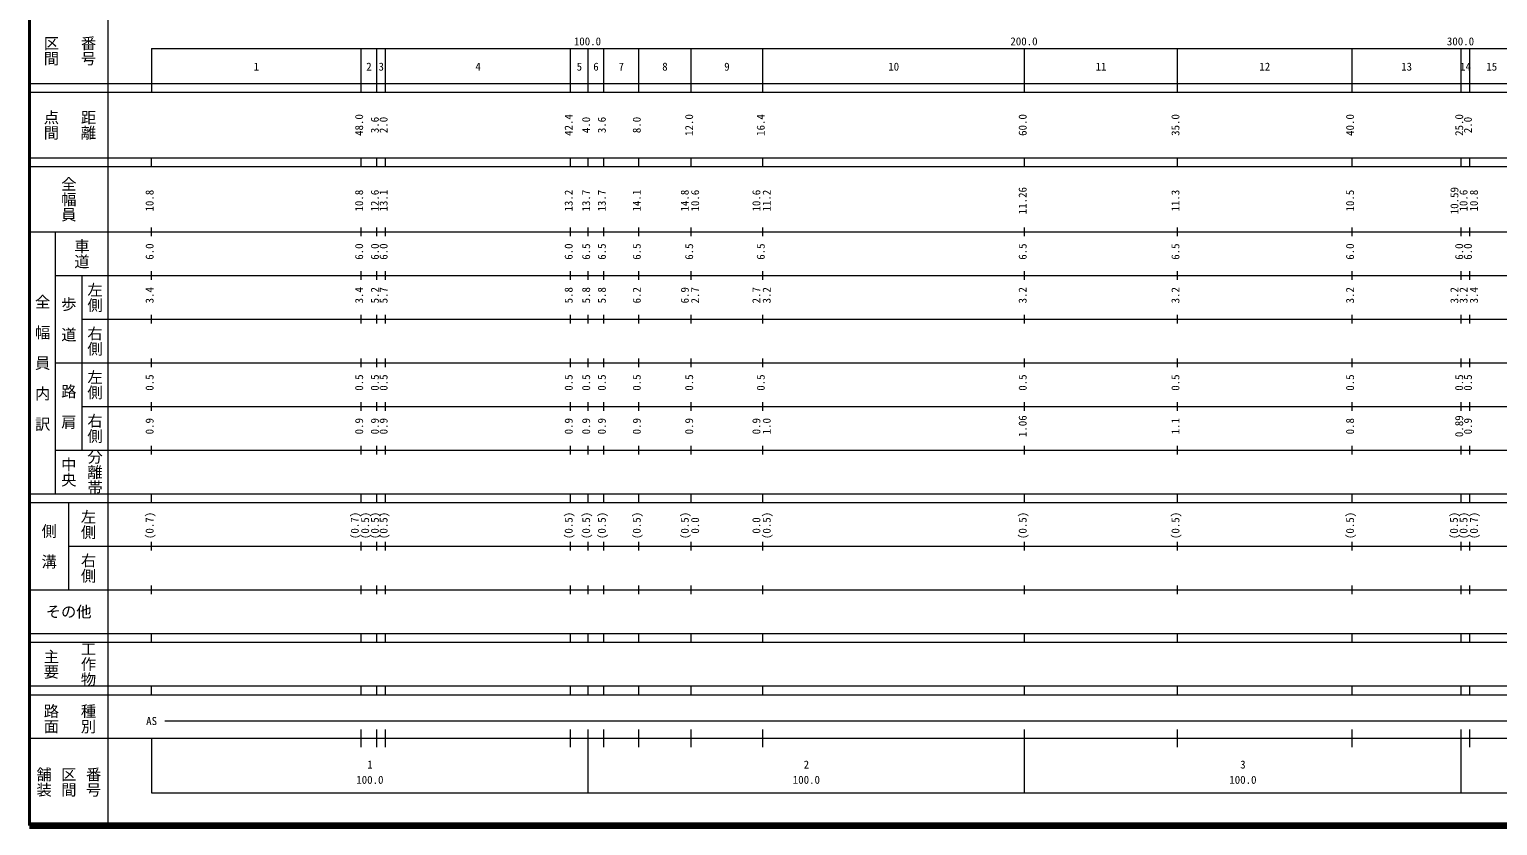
# Model space of a CAD drawing. Units: millimetres on the paper, enlarged 1000 times. Extents: x 40000 to 680000, y 20000 to 380000.
# Drawn here: x 40000 to 376352, y 20000 to 202409 of the extents above; entities that cross this region are included whole.
import ezdxf
from ezdxf.enums import TextEntityAlignment as Align

# ---------------------------------------------------------------- set-up
doc = ezdxf.new("R2010")
doc.units = ezdxf.units.MM
doc.header["$LTSCALE"] = 1000
doc.layers.add('M-TTL', color=2, linetype='Continuous', lineweight=140)
doc.layers.add('M-TTL-BAND', color=7, linetype='Continuous', lineweight=13)
doc.styles.add('@ＭＳ ゴシック', font='')
doc.styles.add('ＭＳ ゴシック', font='')
doc.styles.get('@ＭＳ ゴシック').set_extended_font_data('@MS Gothic')
doc.styles.get('ＭＳ ゴシック').set_extended_font_data('MS Gothic')

msp = doc.modelspace()

# ---------------------------------------------------------------- linework, layer by layer
at = {"layer": 'M-TTL', "lineweight": 40}
msp.add_line((40000, 380000), (40000, 20000), dxfattribs=at)
at = {"layer": 'M-TTL'}
msp.add_line((40000, 20000), (680000, 20000), dxfattribs=at)
at = {"layer": 'M-TTL-BAND'}
for p, q in [((58000, 370000), (58000, 20000)), ((68000, 198000), (579000, 198000)), ((68000, 198000), (68000, 188000)), ((116000, 188000), (116000, 198000)), ((119600, 188000), (119600, 198000)), ((121600, 188000), (121600, 198000)), ((164000, 188000), (164000, 198000)), ((168000, 188000), (168000, 198000)), ((171600, 188000), (171600, 198000)), ((179600, 188000), (179600, 198000)), ((191600, 188000), (191600, 198000)), ((208000, 188000), (208000, 198000)), ((268000, 188000), (268000, 198000)), ((303000, 188000), (303000, 198000)), ((343000, 188000), (343000, 198000)), ((368000, 188000), (368000, 198000)), ((370000, 188000), (370000, 198000)), ((40000, 190000), (579000, 190000)), ((40000, 188000), (579000, 188000)), ((40000, 173000), (579000, 173000)), ((68000, 171000), (68000, 173000)), ((116000, 171000), (116000, 173000)), ((119600, 171000), (119600, 173000)), ((121600, 171000), (121600, 173000)), ((164000, 171000), (164000, 173000)), ((168000, 171000), (168000, 173000)), ((171600, 171000), (171600, 173000)), ((179600, 171000), (179600, 173000)), ((191600, 171000), (191600, 173000)), ((208000, 171000), (208000, 173000)), ((268000, 171000), (268000, 173000)), ((303000, 171000), (303000, 173000)), ((343000, 171000), (343000, 173000)), ((368000, 171000), (368000, 173000)), ((370000, 171000), (370000, 173000)), ((40000, 171000), (579000, 171000)), ((40000, 156000), (579000, 156000)), ((46000, 96000), (46000, 156000)), ((68000, 155000), (68000, 157000)), ((116000, 155000), (116000, 157000)), ((119600, 155000), (119600, 157000)), ((121600, 155000), (121600, 157000)), ((164000, 155000), (164000, 157000)), ((168000, 155000), (168000, 157000)), ((171600, 155000), (171600, 157000)), ((179600, 155000), (179600, 157000)), ((191600, 155000), (191600, 157000)), ((208000, 155000), (208000, 157000)), ((268000, 155000), (268000, 157000)), ((303000, 155000), (303000, 157000)), ((343000, 155000), (343000, 157000)), ((368000, 155000), (368000, 157000)), ((370000, 155000), (370000, 157000)), ((46000, 146000), (579000, 146000)), ((52000, 146000), (52000, 106000)), ((68000, 145000), (68000, 147000)), ((116000, 145000), (116000, 147000)), ((119600, 145000), (119600, 147000)), ((121600, 145000), (121600, 147000)), ((164000, 145000), (164000, 147000)), ((168000, 145000), (168000, 147000)), ((171600, 145000), (171600, 147000)), ((179600, 145000), (179600, 147000)), ((191600, 145000), (191600, 147000)), ((208000, 145000), (208000, 147000)), ((268000, 145000), (268000, 147000)), ((303000, 145000), (303000, 147000)), ((343000, 145000), (343000, 147000)), ((368000, 145000), (368000, 147000)), ((370000, 145000), (370000, 147000)), ((52000, 136000), (579000, 136000)), ((68000, 135000), (68000, 137000)), ((116000, 135000), (116000, 137000)), ((119600, 135000), (119600, 137000)), ((121600, 135000), (121600, 137000)), ((164000, 135000), (164000, 137000)), ((168000, 135000), (168000, 137000)), ((171600, 135000), (171600, 137000)), ((179600, 135000), (179600, 137000)), ((191600, 135000), (191600, 137000)), ((208000, 135000), (208000, 137000)), ((268000, 135000), (268000, 137000)), ((303000, 135000), (303000, 137000)), ((343000, 135000), (343000, 137000)), ((368000, 135000), (368000, 137000)), ((370000, 135000), (370000, 137000)), ((46000, 126000), (579000, 126000)), ((68000, 125000), (68000, 127000)), ((116000, 125000), (116000, 127000)), ((119600, 125000), (119600, 127000)), ((121600, 125000), (121600, 127000)), ((164000, 125000), (164000, 127000)), ((168000, 125000), (168000, 127000)), ((171600, 125000), (171600, 127000)), ((179600, 125000), (179600, 127000)), ((191600, 125000), (191600, 127000)), ((208000, 125000), (208000, 127000)), ((268000, 125000), (268000, 127000)), ((303000, 125000), (303000, 127000)), ((343000, 125000), (343000, 127000)), ((368000, 125000), (368000, 127000)), ((370000, 125000), (370000, 127000)), ((52000, 116000), (579000, 116000)), ((68000, 115000), (68000, 117000)), ((116000, 115000), (116000, 117000)), ((119600, 115000), (119600, 117000)), ((121600, 115000), (121600, 117000)), ((164000, 115000), (164000, 117000)), ((168000, 115000), (168000, 117000)), ((171600, 115000), (171600, 117000)), ((179600, 115000), (179600, 117000)), ((191600, 115000), (191600, 117000)), ((208000, 115000), (208000, 117000)), ((268000, 115000), (268000, 117000)), ((303000, 115000), (303000, 117000)), ((343000, 115000), (343000, 117000)), ((368000, 115000), (368000, 117000)), ((370000, 115000), (370000, 117000)), ((46000, 106000), (579000, 106000)), ((68000, 105000), (68000, 107000)), ((116000, 105000), (116000, 107000)), ((119600, 105000), (119600, 107000)), ((121600, 105000), (121600, 107000)), ((164000, 105000), (164000, 107000)), ((168000, 105000), (168000, 107000)), ((171600, 105000), (171600, 107000)), ((179600, 105000), (179600, 107000)), ((191600, 105000), (191600, 107000)), ((208000, 105000), (208000, 107000)), ((268000, 105000), (268000, 107000)), ((303000, 105000), (303000, 107000)), ((343000, 105000), (343000, 107000)), ((368000, 105000), (368000, 107000)), ((370000, 105000), (370000, 107000)), ((40000, 96000), (579000, 96000)), ((68000, 94000), (68000, 96000)), ((116000, 94000), (116000, 96000)), ((119600, 94000), (119600, 96000)), ((121600, 94000), (121600, 96000)), ((164000, 94000), (164000, 96000)), ((168000, 94000), (168000, 96000)), ((171600, 94000), (171600, 96000)), ((179600, 94000), (179600, 96000)), ((191600, 94000), (191600, 96000)), ((208000, 94000), (208000, 96000)), ((268000, 94000), (268000, 96000)), ((303000, 94000), (303000, 96000)), ((343000, 94000), (343000, 96000)), ((368000, 94000), (368000, 96000)), ((370000, 94000), (370000, 96000)), ((40000, 94000), (579000, 94000)), ((49000, 94000), (49000, 74000)), ((68000, 83000), (68000, 85000)), ((116000, 83000), (116000, 85000)), ((119600, 83000), (119600, 85000)), ((121600, 83000), (121600, 85000)), ((164000, 83000), (164000, 85000)), ((168000, 83000), (168000, 85000)), ((171600, 83000), (171600, 85000)), ((179600, 83000), (179600, 85000)), ((191600, 83000), (191600, 85000)), ((208000, 83000), (208000, 85000)), ((268000, 83000), (268000, 85000)), ((303000, 83000), (303000, 85000)), ((343000, 83000), (343000, 85000)), ((368000, 83000), (368000, 85000)), ((370000, 83000), (370000, 85000)), ((49000, 84000), (579000, 84000)), ((40000, 74000), (579000, 74000)), ((68000, 73000), (68000, 75000)), ((116000, 73000), (116000, 75000)), ((119600, 73000), (119600, 75000)), ((121600, 73000), (121600, 75000)), ((164000, 73000), (164000, 75000)), ((168000, 73000), (168000, 75000)), ((171600, 73000), (171600, 75000)), ((179600, 73000), (179600, 75000)), ((191600, 73000), (191600, 75000)), ((208000, 73000), (208000, 75000)), ((268000, 73000), (268000, 75000)), ((303000, 73000), (303000, 75000)), ((343000, 73000), (343000, 75000)), ((368000, 73000), (368000, 75000)), ((370000, 73000), (370000, 75000)), ((40000, 64000), (579000, 64000)), ((68000, 62000), (68000, 64000)), ((116000, 62000), (116000, 64000)), ((119600, 62000), (119600, 64000)), ((121600, 62000), (121600, 64000)), ((164000, 62000), (164000, 64000)), ((168000, 62000), (168000, 64000)), ((171600, 62000), (171600, 64000)), ((179600, 62000), (179600, 64000)), ((191600, 62000), (191600, 64000)), ((208000, 62000), (208000, 64000)), ((268000, 62000), (268000, 64000)), ((303000, 62000), (303000, 64000)), ((343000, 62000), (343000, 64000)), ((368000, 62000), (368000, 64000)), ((370000, 62000), (370000, 64000)), ((40000, 62000), (579000, 62000)), ((40000, 52000), (579000, 52000)), ((68000, 50000), (68000, 52000)), ((116000, 50000), (116000, 52000)), ((119600, 50000), (119600, 52000)), ((121600, 50000), (121600, 52000)), ((164000, 50000), (164000, 52000)), ((168000, 50000), (168000, 52000)), ((171600, 50000), (171600, 52000)), ((179600, 50000), (179600, 52000)), ((191600, 50000), (191600, 52000)), ((208000, 50000), (208000, 52000)), ((268000, 50000), (268000, 52000)), ((303000, 50000), (303000, 52000)), ((343000, 50000), (343000, 52000)), ((368000, 50000), (368000, 52000)), ((370000, 50000), (370000, 52000)), ((40000, 50000), (579000, 50000)), ((71000, 44000), (565000, 44000)), ((116000, 38000), (116000, 42000)), ((119600, 38000), (119600, 42000)), ((121600, 38000), (121600, 42000)), ((164000, 38000), (164000, 42000)), ((168000, 27500), (168000, 42000)), ((171600, 38000), (171600, 42000)), ((179600, 38000), (179600, 42000)), ((191600, 38000), (191600, 42000)), ((208000, 38000), (208000, 42000)), ((268000, 27500), (268000, 42000)), ((303000, 38000), (303000, 42000)), ((343000, 38000), (343000, 42000)), ((368000, 27500), (368000, 42000)), ((370000, 38000), (370000, 42000)), ((40000, 40000), (579000, 40000)), ((68000, 40000), (68000, 27500)), ((68000, 27500), (579000, 27500))]:
    msp.add_line(p, q, dxfattribs=at)

# ---------------------------------------------------------------- texts
at = {"layer": 'M-TTL-BAND', "style": '@ＭＳ ゴシック'}
for s, p in [('区間', (45000, 197500)), ('番号', (53500, 197500)), ('点間', (45000, 180500)), ('距離', (53500, 180500)), ('全幅員', (49000, 163500)), ('車道', (52000, 151000)), ('全\u3000幅\u3000員\u3000内\u3000訳', (43000, 126000)), ('左側', (55000, 141000)), ('歩\u3000道', (49000, 136000)), ('右側', (55000, 131000)), ('路\u3000肩', (49000, 116000)), ('左側', (55000, 121000)), ('右側', (55000, 111000)), ('中央', (49000, 101000)), ('分離帯', (55000, 101000)), ('左側', (53500, 89000)), ('側\u3000溝', (44500, 84000)), ('右側', (53500, 79000)), ('工作物', (53500, 57000)), ('主要', (45000, 57000)), ('路面', (45000, 44500)), ('種別', (53500, 44500)), ('舗装', (43333, 30000)), ('区間', (49000, 30000)), ('番号', (54667, 30000))]:
    msp.add_text(s, height=2566, rotation=270, dxfattribs=at).set_placement(p, align=Align.MIDDLE_CENTER)
at = {"layer": 'M-TTL-BAND', "style": 'ＭＳ ゴシック'}
for s, p in [('100.0', (167844, 198195)), ('200.0', (267844, 198195)), ('300.0', (367844, 198195)), ('1', (92000, 192405)), ('2', (117800, 192405)), ('3', (120600, 192405)), ('4', (142800, 192405)), ('5', (166000, 192405)), ('6', (169800, 192405)), ('7', (175600, 192405)), ('8', (185600, 192405)), ('9', (199800, 192405)), ('10', (238000, 192405)), ('11', (285500, 192405)), ('12', (323000, 192405)), ('13', (355500, 192405)), ('14', (369000, 192405)), ('15', (375000, 192405)), ('AS', (68000, 42500)), ('1', (118000, 32523)), ('2', (218000, 32523)), ('3', (318000, 32523)), ('100.0', (118000, 29033)), ('100.0', (218000, 29033)), ('100.0', (318000, 29033))]:
    msp.add_text(s, height=1833, dxfattribs=at).set_placement(p, align=Align.BOTTOM_CENTER)
for s, p in [('48.0', (117000, 180500)), ('3.6', (120600, 180500)), ('2.0', (122600, 180500)), ('42.4', (165000, 180500)), ('4.0', (169000, 180500)), ('3.6', (172600, 180500)), ('8.0', (180600, 180500)), ('12.0', (192600, 180500)), ('16.4', (209000, 180500)), ('60.0', (269000, 180500)), ('35.0', (304000, 180500)), ('40.0', (344000, 180500)), ('25.0', (369000, 180500)), ('2.0', (371000, 180500)), ('10.8', (69000, 163174)), ('10.8', (117000, 163174)), ('12.6', (120600, 163174)), ('13.1', (122600, 163174)), ('13.2', (165000, 163174)), ('13.7', (169000, 163174)), ('13.7', (172600, 163174)), ('14.1', (180600, 163174)), ('14.8', (191600, 163174)), ('10.6', (193970, 163174)), ('10.6', (208000, 163174)), ('11.2', (210370, 163174)), ('11.26', (269000, 163174)), ('11.3', (304000, 163174)), ('10.5', (344000, 163174)), ('10.59', (367910, 163174)), ('10.6', (370000, 163174)), ('10.8', (372370, 163174)), ('6.0', (69000, 151500)), ('6.0', (117000, 151500)), ('6.0', (120600, 151500)), ('6.0', (122600, 151500)), ('6.0', (165000, 151500)), ('6.5', (169000, 151500)), ('6.5', (172600, 151500)), ('6.5', (180600, 151500)), ('6.5', (192600, 151500)), ('6.5', (209000, 151500)), ('6.5', (269000, 151500)), ('6.5', (304000, 151500)), ('6.0', (344000, 151500)), ('6.0', (369000, 151500)), ('6.0', (371000, 151500)), ('3.4', (69000, 141500)), ('3.4', (117000, 141500)), ('5.2', (120600, 141500)), ('5.7', (122600, 141500)), ('5.8', (165000, 141500)), ('5.8', (169000, 141500)), ('5.8', (172600, 141500)), ('6.2', (180600, 141500)), ('6.9', (191600, 141500)), ('2.7', (193970, 141500)), ('2.7', (208000, 141500)), ('3.2', (210370, 141500)), ('3.2', (269000, 141500)), ('3.2', (304000, 141500)), ('3.2', (344000, 141500)), ('3.2', (367902, 141500)), ('3.2', (370000, 141500)), ('3.4', (372370, 141500)), ('0.5', (69000, 121500)), ('0.5', (117000, 121500)), ('0.5', (120600, 121500)), ('0.5', (122600, 121500)), ('0.5', (165000, 121500)), ('0.5', (169000, 121500)), ('0.5', (172600, 121500)), ('0.5', (180600, 121500)), ('0.5', (192600, 121500)), ('0.5', (209000, 121500)), ('0.5', (269000, 121500)), ('0.5', (304000, 121500)), ('0.5', (344000, 121500)), ('0.5', (369000, 121500)), ('0.5', (371000, 121500)), ('0.9', (69000, 111500)), ('0.9', (117000, 111500)), ('0.9', (120600, 111500)), ('0.9', (122600, 111500)), ('0.9', (165000, 111500)), ('0.9', (169000, 111500)), ('0.9', (172600, 111500)), ('0.9', (180600, 111500)), ('0.9', (192600, 111500)), ('0.9', (208000, 111500)), ('1.0', (210370, 111500)), ('1.06', (269000, 111500)), ('1.1', (304000, 111500)), ('0.8', (344000, 111500)), ('0.89', (369000, 111500)), ('0.9', (371000, 111500)), ('(0.7)', (69000, 88764)), ('(0.7)', (116000, 88764)), ('(0.5)', (118370, 88764)), ('(0.5)', (120600, 88764)), ('(0.5)', (122600, 88764)), ('(0.5)', (165000, 88764)), ('(0.5)', (169000, 88764)), ('(0.5)', (172600, 88764)), ('(0.5)', (180600, 88764)), ('(0.5)', (191600, 88764)), ('(0.5)', (210370, 88764)), ('(0.5)', (269000, 88764)), ('(0.5)', (304000, 88764)), ('(0.5)', (344000, 88764)), ('(0.5)', (367799, 88764)), ('(0.5)', (370000, 88764)), ('(0.7)', (372370, 88764)), ('0.0', (193970, 88764)), ('0.0', (208000, 88764))]:
    msp.add_text(s, height=1833, rotation=90, dxfattribs=at).set_placement(p, align=Align.BOTTOM_CENTER)
msp.add_text('その他', height=2566, dxfattribs=at).set_placement((49000, 69000), align=Align.MIDDLE_CENTER)

doc.saveas('drawing.dxf')
